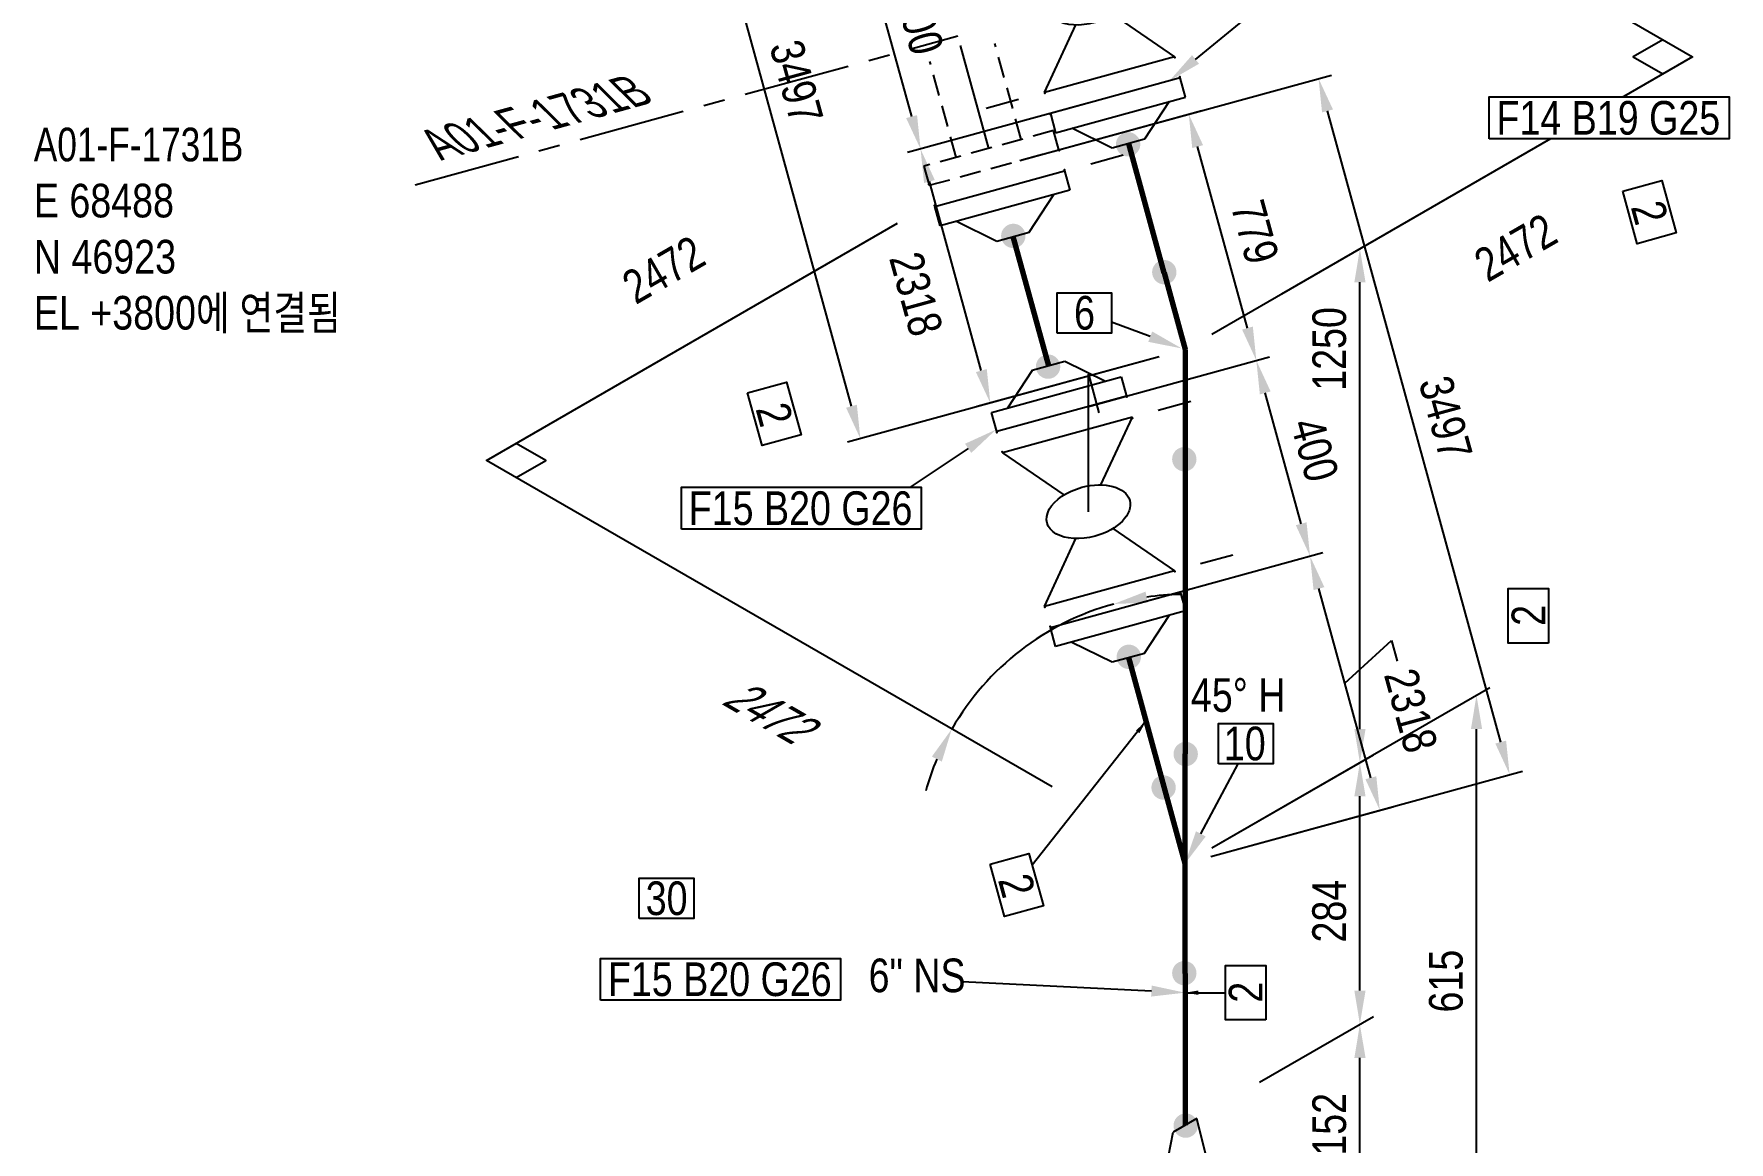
# Model space of a CAD drawing. Header units: millimetres. Extents: x 0 to 594, y 0 to 420.
# Drawn here: x 183.2 to 309.1, y 279.9 to 362.2 of the extents above; entities that cross this region are included whole.
import ezdxf
from ezdxf import colors
from ezdxf.entities.mleader import LeaderData, LeaderLine
from ezdxf.enums import TextEntityAlignment as Align
from ezdxf.math import Vec2, Vec3

# ---------------------------------------------------------------- set-up
doc = ezdxf.new("R2010")
doc.units = ezdxf.units.MM
doc.header["$LTSCALE"] = 0.25
doc.linetypes.add('CENTER', pattern=[50.8, 31.75, -6.35, 6.35, -6.35])
doc.linetypes.add('DASHED2', pattern=[9.525, 6.35, -3.175])
for name, color, linetype in [('기기', 6, 'Continuous'), ('기울이기 상자', 7, 'Continuous'), ('기호', 4, 'Continuous'), ('밸브', 4, 'Continuous'), ('연속', 7, 'DASHED2'), ('열 추적 선', 7, 'CENTER'), ('용접', 1, 'Continuous'), ('주석', 7, 'Continuous'), ('치수', 1, 'Continuous')]:
    doc.layers.add(name, color=color, linetype=linetype)
doc.layers.add('파이프', color=3, linetype='Continuous', lineweight=70)
doc.styles.add('AdskIsoAnnotation', font='arial.ttf', dxfattribs={"width": 0.8, "height": 1})
doc.styles.add('AdskIsoMetric', font='arial.ttf', dxfattribs={"width": 0.8, "height": 2.5})
doc.styles.add('AdskIsoMetric-30', font='arial.ttf', dxfattribs={"width": 0.8, "height": 2.5})
doc.styles.add('AdskIsoMetric30', font='arial.ttf', dxfattribs={"width": 0.8, "oblique": 30, "height": 2.5})
doc.styles.get("Standard").update_dxf_attribs({"font": 'arial.ttf'})
doc.dimstyles.new('AdskIsoMetric', dxfattribs={"dimtxt": 2.5, "dimasz": 2.5, "dimexe": 1, "dimexo": 2, "dimgap": 0.8, "dimtad": 1, "dimdec": 0, "dimrnd": 1, "dimzin": 0, "dimdsep": 46, "dimtxsty": 'AdskIsoMetric', "dimcen": 0, "dimclrt": 7, "dimadec": 0, "dimazin": 0, "dimtfac": 1, "dimtdec": 0, "dimtmove": 1, "dimatfit": 3, "dimfxl": 0, "dimfrac": 2, "dimtolj": 1, "dimtzin": 0, "dimarcsym": 0})

# ---------------------------------------------------------------- blocks, each defined once
blk = doc.blocks.new('끝 장비-1-Iso2DSkew90')
at = {"color": 0, "linetype": 'ByBlock', "lineweight": -2, "extrusion": (0.213348, -0.777711, -0.59131)}
for p, q in [((2.02, 2.09), (0.06, 9.22)), ((-2.8, 0.76), (-4.76, 7.89)), ((4.43, 2.75), (-5.21, 0.1)), ((4.82, 1.32), (4.43, 2.75)), ((-4.82, -1.32), (4.82, 1.32)), ((-5.21, 0.1), (-4.82, -1.32))]:
    blk.add_line(p, q, dxfattribs=at)
blk = doc.blocks.new('리듀서 CONC-1-IsoRight')
at = {"color": 0, "linetype": 'ByBlock', "lineweight": -2, "extrusion": (0.707107, 0.408248, -0.57735)}
for p, q in [((-0.2652, 0.2041), (-0.2652, 0.1021)), ((0.2652, 0.051), (-0.2652, 0.2041)), ((0.2652, -0.3572), (-0.2652, 0.1021)), ((0.2652, 0.051), (0.2652, -0.3572))]:
    blk.add_line(p, q, dxfattribs=at)
blk = doc.blocks.new('플랜지WN-1-Iso2DSkew90')
at = {"color": 0, "linetype": 'ByBlock', "lineweight": -2, "extrusion": (0.213348, -0.777711, -0.59131)}
for p, q in [((-5.31, 0.46), (4.33, 3.1)), ((4.33, 3.1), (4.72, 1.68)), ((4.72, 1.68), (-4.92, -0.97)), ((1.69, -1.45), (3.52, 1.35)), ((-4.92, -0.97), (-5.31, 0.46)), ((-3.71, -0.64), (-0.72, -2.11)), ((-0.72, -2.11), (1.69, -1.45))]:
    blk.add_line(p, q, dxfattribs=at)
blk = doc.blocks.new('플랜지WN-2-Iso2DSkew90')
at = {"color": 0, "linetype": 'ByBlock', "lineweight": -2, "extrusion": (-0.213348, 0.777711, 0.59131)}
for p, q in [((4.33, 3.1), (-5.31, 0.46)), ((4.72, 1.68), (4.33, 3.1)), ((-4.92, -0.97), (4.72, 1.68)), ((3.52, 1.35), (1.69, -1.45)), ((-5.31, 0.46), (-4.92, -0.97)), ((-0.72, -2.11), (-3.71, -0.64)), ((1.69, -1.45), (-0.72, -2.11))]:
    blk.add_line(p, q, dxfattribs=at)
blk = doc.blocks.new('개스킷-1-Iso2DSkew90')
at = {"color": 0, "linetype": 'ByBlock', "lineweight": -2, "extrusion": (0.174751, -0.12697, -0.976392)}
for p in [(4.63, 2.04), (5.06, 0.47), (-5.02, -0.61), (-4.63, -2.04)]:
    blk.add_point(p, dxfattribs=at)
blk = doc.blocks.new('개스킷-2-Iso2DSkew90')
at = {"color": 0, "linetype": 'ByBlock', "lineweight": -2, "extrusion": (-0.174751, 0.12697, 0.976392)}
for p in [(4.63, 2.04), (5.02, 0.61), (-5.02, -0.61), (-4.59, -2.18)]:
    blk.add_point(p, dxfattribs=at)
blk = doc.blocks.new('볼 밸브-1-Iso2DSkew90')
at = {"color": 0, "linetype": 'ByBlock', "lineweight": -2, "extrusion": (0.213348, -0.777711, -0.59131)}
for p, q in [((3.26, 7.03), (-6.39, 4.38)), ((0.93, 2), (3.26, 7.03)), ((-6.39, 4.38), (-1.82, 1.25)), ((1.82, -1.25), (6.39, -4.38)), ((-3.26, -7.03), (-0.93, -2)), ((0.5, -1.82), (0.5, -1.82)), ((6.39, -4.38), (-3.26, -7.03))]:
    blk.add_line(p, q, dxfattribs=at)
at = {"linetype": 'ByBlock', "extrusion": (-1.2566e-16, 1.95776e-16, -1)}
for start_param, end_param in [(1.570795, 4.712388), (-1.570797, 1.570795)]:
    blk.add_ellipse((0, 0), major_axis=(3.07, 0.84), ratio=0.59131, start_param=start_param, end_param=end_param, dxfattribs=at)
blk = doc.blocks.new('Operator_Lever-1-Iso2DSkew90')
at = {"color": 0, "linetype": 'ByBlock', "lineweight": -2, "extrusion": (0.987688, 0.090318, -0.127728)}
for p, q in [((0, 0), (0, 10.21)), ((0, 10.21), (0.78, 7.35))]:
    blk.add_line(p, q, dxfattribs=at)
blk = doc.blocks.new('볼 밸브-2-Iso2DSkew90')
at = {"color": 0, "linetype": 'ByBlock', "lineweight": -2, "extrusion": (-0.213348, 0.777711, 0.59131)}
for p, q in [((3.26, 7.03), (-6.39, 4.38)), ((0.93, 2), (3.26, 7.03)), ((-6.39, 4.38), (-1.82, 1.25)), ((-0.5, 1.82), (-0.5, 1.82)), ((1.82, -1.24), (6.39, -4.38)), ((-3.26, -7.03), (-0.93, -2)), ((6.39, -4.38), (-3.26, -7.03))]:
    blk.add_line(p, q, dxfattribs=at)
at = {"linetype": 'ByBlock'}
for start_param, end_param in [(1.570797, 4.71239), (-1.570795, 1.570797)]:
    blk.add_ellipse((0, 0), major_axis=(3.07, 0.84), ratio=0.59131, start_param=start_param, end_param=end_param, dxfattribs=at)
blk = doc.blocks.new('개스킷-3-Iso2DSkew90')
at = {"color": 0, "linetype": 'ByBlock', "lineweight": -2, "extrusion": (0.174751, -0.12697, -0.976392)}
for p in [(4.63, 2.04), (5.06, 0.47), (-5.02, -0.61), (-4.63, -2.04)]:
    blk.add_point(p, dxfattribs=at)
blk = doc.blocks.new('플랜지WN-3-Iso2DSkew90')
at = {"color": 0, "linetype": 'ByBlock', "lineweight": -2, "extrusion": (0.213348, -0.777711, -0.59131)}
for p, q in [((-1.69, 1.45), (-3.52, -1.35)), ((0.72, 2.11), (-1.69, 1.45)), ((3.71, 0.64), (0.72, 2.11)), ((-4.72, -1.68), (4.92, 0.97)), ((4.92, 0.97), (5.31, -0.46)), ((5.31, -0.46), (-4.33, -3.1)), ((-4.33, -3.1), (-4.72, -1.68))]:
    blk.add_line(p, q, dxfattribs=at)
blk = doc.blocks.new('플랜지WN-5-Iso2DSkew90')
at = {"color": 0, "linetype": 'ByBlock', "lineweight": -2, "extrusion": (0.213348, -0.777711, -0.59131)}
for p, q in [((-5.31, 0.46), (4.33, 3.1)), ((4.33, 3.1), (4.72, 1.68)), ((4.72, 1.68), (-4.92, -0.97)), ((1.69, -1.45), (3.52, 1.35)), ((-4.92, -0.97), (-5.31, 0.46)), ((-3.71, -0.64), (-0.72, -2.11)), ((-0.72, -2.11), (1.69, -1.45))]:
    blk.add_line(p, q, dxfattribs=at)
blk = doc.blocks.new('개스킷-5-Iso2DSkew90')
at = {"color": 0, "linetype": 'ByBlock', "lineweight": -2, "extrusion": (0.174753, -0.126966, -0.976392)}
for p in [(4.63, 2.04), (5.02, 0.61), (-5.06, -0.47), (-4.63, -2.04)]:
    blk.add_point(p, dxfattribs=at)
blk = doc.blocks.new('*D145')
at = {"layer": 'Defpoints', "color": 0}
for p in [(263.41, 319.88), (254.53, 314.71), (251.38, 310.59), (268.7, 300.59)]:
    blk.add_point(p, dxfattribs=at)
at = {"layer": '치수', "color": 0, "lineweight": -2}
for start, end in [(105.3404, 150), (91.0071, 98.1738), (157.1666, 164.3333)]:
    blk.add_arc((268.7, 300.59), 20, start, end, dxfattribs=at)
at = {"layer": '치수', "color": 0}
for points in [[(265.94, 319.98), (265.77, 320.8), (263.41, 319.88)], [(249.9, 308.54), (250.64, 308.17), (251.38, 310.59)]]:
    blk.add_solid(points, dxfattribs=at)
at = {"layer": '치수', "color": 7, "insert": (272.65, 313.1), "char_height": 2.5, "attachment_point": 5, "style": 'AdskIsoMetric'}
blk.add_mtext('\\A1;45° H', dxfattribs=at)
blk = doc.blocks.new('*D98')
at = {"layer": 'Defpoints', "color": 0}
for p in [(277.99, 323.43), (263.52, 319.47), (268.7, 300.59)]:
    blk.add_point(p, dxfattribs=at)
at = {"layer": '치수', "color": 0, "lineweight": -2}
for p, q in [((265.45, 319.99), (278.95, 323.7)), ((282.51, 306.97), (278.65, 321.02)), ((280.58, 314), (284.04, 317.17)), ((284.04, 317.17), (284.46, 315.63)), ((270.63, 301.12), (284.13, 304.82))]:
    blk.add_line(p, q, dxfattribs=at)
at = {"layer": '치수', "color": 0}
for points in [[(279.05, 321.13), (278.25, 320.91), (277.99, 323.43)], [(282.91, 307.08), (282.1, 306.86), (283.17, 304.56)]]:
    blk.add_solid(points, dxfattribs=at)
at = {"layer": '치수', "color": 7, "insert": (285.47, 311.96), "char_height": 2.5, "attachment_point": 5, "rotation": 285.3404, "style": 'AdskIsoMetric'}
blk.add_mtext('\\A1;2318', dxfattribs=at)
blk = doc.blocks.new('*D99')
at = {"layer": 'Defpoints', "color": 0}
for p in [(274, 337.97), (259.54, 334), (263.52, 319.47)]:
    blk.add_point(p, dxfattribs=at)
at = {"layer": '치수', "color": 0, "lineweight": -2}
for p, q in [((261.46, 334.53), (274.97, 338.24)), ((277.33, 325.84), (274.66, 335.56)), ((265.45, 319.99), (278.95, 323.7))]:
    blk.add_line(p, q, dxfattribs=at)
at = {"layer": '치수', "color": 0}
for points in [[(275.06, 335.67), (274.26, 335.45), (274, 337.97)], [(277.73, 325.95), (276.93, 325.73), (277.99, 323.43)]]:
    blk.add_solid(points, dxfattribs=at)
at = {"layer": '치수', "color": 7, "insert": (278.33, 331.34), "char_height": 2.5, "attachment_point": 5, "rotation": 285.3404, "style": 'AdskIsoMetric'}
blk.add_mtext('\\A1;400', dxfattribs=at)
blk = doc.blocks.new('개스킷 해치 표식-1-Iso2DSkew90')
at = {"linetype": 'ByBlock', "lineweight": -2, "extrusion": (0.213347, -0.777712, -0.59131)}
blk.add_line((0, 0), (2.41, 0.66), dxfattribs=at)
blk = doc.blocks.new('개스킷 해치 표식-2-Iso2DSkew90')
at = {"linetype": 'ByBlock', "lineweight": -2, "extrusion": (0.213347, -0.777712, -0.59131)}
blk.add_line((0, 0), (2.41, 0.66), dxfattribs=at)
blk = doc.blocks.new('*D100')
at = {"layer": 'Defpoints', "color": 0}
for p in [(268.98, 356.27), (254.51, 352.31), (259.54, 334)]:
    blk.add_point(p, dxfattribs=at)
at = {"layer": '치수', "color": 0, "lineweight": -2}
for p, q in [((256.44, 352.83), (269.94, 356.54)), ((273.34, 340.38), (269.64, 353.86)), ((261.46, 334.53), (274.97, 338.24))]:
    blk.add_line(p, q, dxfattribs=at)
at = {"layer": '치수', "color": 0}
for points in [[(270.04, 353.97), (269.24, 353.75), (268.98, 356.27)], [(273.74, 340.49), (272.94, 340.27), (274, 337.97)]]:
    blk.add_solid(points, dxfattribs=at)
at = {"layer": '치수', "color": 7, "insert": (273.89, 347.52), "char_height": 2.5, "attachment_point": 5, "rotation": 285.3404, "style": 'AdskIsoMetric'}
blk.add_mtext('\\A1;779', dxfattribs=at)
blk = doc.blocks.new('개스킷 해치 표식-3-Iso2DSkew90')
at = {"linetype": 'ByBlock', "lineweight": -2, "extrusion": (0.213348, -0.777711, -0.59131)}
blk.add_line((0, 0), (2.41, 0.66), dxfattribs=at)
blk = doc.blocks.new('*D101')
at = {"layer": 'Defpoints', "color": 0}
for p in [(278.62, 358.92), (254.51, 352.31), (268.7, 300.59)]:
    blk.add_point(p, dxfattribs=at)
at = {"layer": '치수', "color": 0, "lineweight": -2}
for p, q in [((256.44, 352.83), (279.59, 359.18)), ((292.15, 309.62), (279.29, 356.51)), ((270.63, 301.12), (293.77, 307.47))]:
    blk.add_line(p, q, dxfattribs=at)
at = {"layer": '치수', "color": 0}
for points in [[(279.69, 356.62), (278.88, 356.4), (278.62, 358.92)], [(292.55, 309.73), (291.75, 309.51), (292.81, 307.21)]]:
    blk.add_solid(points, dxfattribs=at)
at = {"layer": '치수', "color": 7, "insert": (288.05, 333.7), "char_height": 2.5, "attachment_point": 5, "rotation": 285.3404, "style": 'AdskIsoMetric'}
blk.add_mtext('\\A1;3497', dxfattribs=at)
blk = doc.blocks.new('개스킷 해치 표식-4-Iso2DSkew90')
at = {"linetype": 'ByBlock', "lineweight": -2, "extrusion": (0.213348, -0.777711, -0.59131)}
blk.add_line((0, 0), (2.41, 0.66), dxfattribs=at)
blk = doc.blocks.new('*D102')
at = {"layer": 'Defpoints', "color": 0}
for p in [(263.52, 357.65), (249.06, 353.68), (268.7, 338.78)]:
    blk.add_point(p, dxfattribs=at)
at = {"layer": '치수', "color": 0, "lineweight": -2}
for p, q in [((261.59, 357.12), (248.09, 353.42)), ((253.57, 337.22), (249.72, 351.27)), ((266.77, 338.25), (253.27, 334.54))]:
    blk.add_line(p, q, dxfattribs=at)
at = {"layer": '치수', "color": 0}
for points in [[(250.12, 351.38), (249.32, 351.16), (249.06, 353.68)], [(253.98, 337.33), (253.17, 337.11), (254.24, 334.81)]]:
    blk.add_solid(points, dxfattribs=at)
at = {"layer": '치수', "color": 7, "insert": (248.72, 342.91), "char_height": 2.5, "attachment_point": 5, "rotation": 285.3404, "style": 'AdskIsoMetric'}
blk.add_mtext('\\A1;2318', dxfattribs=at)
blk = doc.blocks.new('*D103')
at = {"layer": 'Defpoints', "color": 0}
for p in [(259.54, 372.19), (245.07, 368.22), (263.52, 357.65)]:
    blk.add_point(p, dxfattribs=at)
at = {"layer": '치수', "color": 0, "lineweight": -2}
for p, q in [((257.61, 371.66), (244.11, 367.95)), ((248.4, 356.09), (245.73, 365.81)), ((261.59, 357.12), (248.09, 353.42))]:
    blk.add_line(p, q, dxfattribs=at)
at = {"layer": '치수', "color": 0}
for points in [[(246.13, 365.92), (245.33, 365.7), (245.07, 368.22)], [(248.8, 356.2), (247.99, 355.98), (249.06, 353.68)]]:
    blk.add_solid(points, dxfattribs=at)
at = {"layer": '치수', "color": 7, "insert": (248.99, 363.06), "char_height": 2.5, "attachment_point": 5, "rotation": 285.3404, "style": 'AdskIsoMetric'}
blk.add_mtext('\\A1;400', dxfattribs=at)
blk = doc.blocks.new('개스킷 해치 표식-5-Iso2DSkew90')
at = {"linetype": 'ByBlock', "lineweight": -2, "extrusion": (-0.213348, 0.777711, 0.59131)}
blk.add_line((0, 0), (-2.41, -0.66), dxfattribs=at)
blk = doc.blocks.new('*D105')
at = {"layer": 'Defpoints', "color": 0}
for p in [(254.51, 390.49), (230.41, 383.88), (268.7, 338.78)]:
    blk.add_point(p, dxfattribs=at)
at = {"layer": '치수', "color": 0, "lineweight": -2}
for p, q in [((252.59, 389.96), (229.44, 383.61)), ((243.93, 334.57), (231.07, 381.46)), ((266.77, 338.25), (243.63, 331.9))]:
    blk.add_line(p, q, dxfattribs=at)
at = {"layer": '치수', "color": 0}
for points in [[(231.47, 381.58), (230.67, 381.35), (230.41, 383.88)], [(244.33, 334.68), (243.53, 334.46), (244.59, 332.16)]]:
    blk.add_solid(points, dxfattribs=at)
at = {"layer": '치수', "color": 7, "insert": (239.83, 358.66), "char_height": 2.5, "attachment_point": 5, "rotation": 285.3404, "style": 'AdskIsoMetric'}
blk.add_mtext('\\A1;3497', dxfattribs=at)
blk = doc.blocks.new('*D87')
at = {"layer": 'Defpoints', "color": 0}
for p in [(281.69, 288.65), (272.24, 283.19), (272.24, 270.94)]:
    blk.add_point(p, dxfattribs=at)
at = {"layer": '치수', "color": 0, "lineweight": -2}
for p, q in [((274.24, 284.34), (282.69, 289.23)), ((281.69, 278.9), (281.69, 286.15)), ((274.24, 272.1), (282.69, 276.98))]:
    blk.add_line(p, q, dxfattribs=at)
at = {"layer": '치수', "color": 0}
for points in [[(281.28, 286.15), (282.11, 286.15), (281.69, 288.65)], [(281.28, 278.9), (282.11, 278.9), (281.69, 276.4)]]:
    blk.add_solid(points, dxfattribs=at)
at = {"layer": '치수', "color": 7, "insert": (279.43, 281.22), "char_height": 2.5, "attachment_point": 5, "rotation": 90, "style": 'AdskIsoMetric-30'}
blk.add_mtext('\\A1;152', dxfattribs=at)
blk = doc.blocks.new('*D107')
at = {"layer": 'Defpoints', "color": 0}
for p in [(281.69, 308.09), (268.7, 300.59), (272.24, 283.19)]:
    blk.add_point(p, dxfattribs=at)
at = {"layer": '치수', "color": 0, "lineweight": -2}
for p, q in [((270.7, 301.75), (282.69, 308.67)), ((281.69, 291.15), (281.69, 305.59)), ((274.24, 284.34), (282.69, 289.23))]:
    blk.add_line(p, q, dxfattribs=at)
at = {"layer": '치수', "color": 0}
for points in [[(281.28, 305.59), (282.11, 305.59), (281.69, 308.09)], [(281.28, 291.15), (282.11, 291.15), (281.69, 288.65)]]:
    blk.add_solid(points, dxfattribs=at)
at = {"layer": '치수', "color": 7, "insert": (279.42, 297.06), "char_height": 2.5, "attachment_point": 5, "rotation": 90, "style": 'AdskIsoMetric-30'}
blk.add_mtext('\\A1;284', dxfattribs=at)
blk = doc.blocks.new('*D108')
at = {"layer": 'Defpoints', "color": 0}
for p in [(281.69, 346.28), (268.7, 338.78), (268.7, 300.59)]:
    blk.add_point(p, dxfattribs=at)
at = {"layer": '치수', "color": 0, "lineweight": -2}
for p, q in [((270.7, 339.93), (282.69, 346.85)), ((281.69, 310.59), (281.69, 343.78)), ((270.7, 301.75), (282.69, 308.67))]:
    blk.add_line(p, q, dxfattribs=at)
at = {"layer": '치수', "color": 0}
for points in [[(281.28, 343.78), (282.11, 343.78), (281.69, 346.28)], [(281.28, 310.59), (282.11, 310.59), (281.69, 308.09)]]:
    blk.add_solid(points, dxfattribs=at)
at = {"layer": '치수', "color": 7, "insert": (279.43, 338.83), "char_height": 2.5, "attachment_point": 5, "rotation": 90, "style": 'AdskIsoMetric-30'}
blk.add_mtext('\\A1;1250', dxfattribs=at)
blk = doc.blocks.new('*D109')
at = {"layer": 'Defpoints', "color": 0}
for p in [(290.35, 313.09), (268.7, 300.59), (268.7, 260.74)]:
    blk.add_point(p, dxfattribs=at)
at = {"layer": '치수', "color": 0, "lineweight": -2}
for p, q in [((270.7, 301.75), (291.35, 313.67)), ((290.35, 275.74), (290.35, 310.59)), ((270.7, 261.89), (291.35, 273.81))]:
    blk.add_line(p, q, dxfattribs=at)
at = {"layer": '치수', "color": 0}
for points in [[(289.94, 310.59), (290.77, 310.59), (290.35, 313.09)], [(289.94, 275.74), (290.77, 275.74), (290.35, 273.24)]]:
    blk.add_solid(points, dxfattribs=at)
at = {"layer": '치수', "color": 7, "insert": (288.09, 291.86), "char_height": 2.5, "attachment_point": 5, "rotation": 90, "style": 'AdskIsoMetric-30'}
blk.add_mtext('\\A1;615', dxfattribs=at)
blk = doc.blocks.new('*D132')
at = {"layer": 'Defpoints', "color": 0}
for p in [(216.82, 330.54), (216.82, 330.54), (268.7, 300.59)]:
    blk.add_point(p, dxfattribs=at)
at = {"layer": '치수', "color": 7, "insert": (237.5, 312.02), "char_height": 2.5, "attachment_point": 5, "rotation": 330, "style": 'AdskIsoMetric30'}
blk.add_mtext('\\A1;2472', dxfattribs=at)
blk = doc.blocks.new('*D133')
at = {"layer": 'Defpoints', "color": 0}
for p in [(254.51, 352.31), (254.51, 352.31), (216.82, 330.54)]:
    blk.add_point(p, dxfattribs=at)
at = {"layer": '치수', "color": 7, "insert": (229.97, 344.72), "char_height": 2.5, "attachment_point": 5, "rotation": 30, "style": 'AdskIsoMetric-30'}
blk.add_mtext('\\A1;2472', dxfattribs=at)
blk = doc.blocks.new('*D140')
at = {"layer": 'Defpoints', "color": 0}
for p in [(254.51, 390.49), (306.39, 360.54), (306.39, 360.54)]:
    blk.add_point(p, dxfattribs=at)
at = {"layer": '치수', "color": 7, "insert": (286.15, 378.8), "char_height": 2.5, "attachment_point": 5, "rotation": 330, "style": 'AdskIsoMetric30'}
blk.add_mtext('\\A1;2472', dxfattribs=at)
blk = doc.blocks.new('*D141')
at = {"layer": 'Defpoints', "color": 0}
for p in [(306.39, 360.54), (268.7, 338.78), (268.7, 338.77)]:
    blk.add_point(p, dxfattribs=at)
at = {"layer": '치수', "color": 7, "insert": (293.25, 346.37), "char_height": 2.5, "attachment_point": 5, "rotation": 30, "style": 'AdskIsoMetric-30'}
blk.add_mtext('\\A1;2472', dxfattribs=at)
blk = doc.blocks.new('티-2-Iso2DSkew0')
at = {"color": 0, "linetype": 'ByBlock', "lineweight": -2, "extrusion": (-0.987688, -0.090318, 0.127728)}
for p, q in [((0, 0), (0, 8.16)), ((0, 0), (-1.56, 5.7)), ((0, -8.16), (0, 0))]:
    blk.add_line(p, q, dxfattribs=at)
blk = doc.blocks.new('엘보우-2-Iso2DSkew90')
at = {"color": 0, "linetype": 'ByBlock', "lineweight": -2, "extrusion": (0.987688, 0.090318, -0.127728)}
for p, q in [((-1.56, 5.7), (0, 0)), ((0, 0), (0, -8.16)), ((0, 0), (0, 0))]:
    blk.add_line(p, q, dxfattribs=at)
blk = doc.blocks.new('Buttweld')
at = {"lineweight": -2}
blk.add_hatch(color=0, dxfattribs=at).paths.add_polyline_path([(0.044, -0.0026), (0.0433, 0.0053), (0.0413, 0.0129), (0.0379, 0.02), (0.0334, 0.0265), (0.0278, 0.0321), (0.0214, 0.0366), (0.0142, 0.0399), (0.0066, 0.042), (-0.0013, 0.0427), (-0.0091, 0.042), (-0.0168, 0.0399), (-0.0239, 0.0366), (-0.0304, 0.0321), (-0.036, 0.0265), (-0.0405, 0.02), (-0.0438, 0.0129), (-0.0459, 0.0053), (-0.0466, -0.0026), (-0.0459, -0.0105), (-0.0438, -0.0181), (-0.0405, -0.0252), (-0.036, -0.0317), (-0.0304, -0.0373), (-0.0239, -0.0418), (-0.0168, -0.0452), (-0.0091, -0.0472), (-0.0013, -0.0479), (0.0066, -0.0472), (0.0142, -0.0452), (0.0214, -0.0418), (0.0278, -0.0373), (0.0334, -0.0317), (0.0379, -0.0252), (0.0413, -0.0181), (0.0433, -0.0105)], is_closed=False, flags=0)
blk = doc.blocks.new('AnnoRect')
at = {"color": 0, "linetype": 'ByBlock', "lineweight": -2}
blk.add_wipeout([(-0.81, -0.6), (-0.81, 0.6), (0.81, 0.6), (0.81, -0.6)], dxfattribs=at)
blk.add_lwpolyline([(-0.81, -0.6), (-0.81, 0.6), (0.81, 0.6), (0.81, -0.6)], close=True, dxfattribs=at)
at = {"color": 0, "linetype": 'ByBlock', "lineweight": -2, "style": 'AdskIsoAnnotation', "width": 0.8}
blk.add_attdef('XX', text='', height=1, dxfattribs=at).set_placement((0, 0), align=Align.MIDDLE_CENTER)

msp = doc.modelspace()

# ---------------------------------------------------------------- hatches: boundary and pattern name
at = {"layer": '기울이기 상자'}
h = msp.add_hatch(dxfattribs=at)
h.set_pattern_fill('LINE', color=256, angle=30, style=0)
h.paths.add_polyline_path([(195.231, 312.2935), (195.1377, 312.3474), (202.7705, 316.7542), (202.796, 316.6612)], flags=0)

# ---------------------------------------------------------------- linework, layer by layer
for points in [[(264.3714, 384.7988), (306.3938, 360.5372), (275.8627, 342.91)], [(258.8446, 306.282), (216.8223, 330.5436), (247.3534, 348.1707)]]:
    msp.add_lwpolyline(points, dxfattribs=at)
at = {"layer": '기울이기 상자', "color": 1}
for points in [[(304.1941, 361.8072), (301.9944, 360.5372), (304.1941, 359.2672)], [(219.022, 329.2736), (221.2217, 330.5436), (219.022, 331.8136)]]:
    msp.add_lwpolyline(points, dxfattribs=at)
at = {"layer": '열 추적 선', "color": 1}
for p in [(211.5328, 351.0309), (254.1236, 353.7309)]:
    msp.add_line(p, (251.8316, 362.086), dxfattribs=at)
at = {"layer": '파이프'}
for points in [[(264.5014, 354.0854), (267.137, 344.4778)], [(255.9222, 347.1747), (258.5578, 337.5672)], [(268.7013, 330.6105), (268.7013, 308.7562)], [(264.5014, 315.9011), (267.137, 306.2936)], [(268.7013, 292.4262), (268.7013, 281.1482)]]:
    msp.add_lwpolyline(points, dxfattribs=at)

# ---------------------------------------------------------------- block references
at = {"layer": '기호', "xscale": 20, "yscale": 20, "zscale": 20, "rotation": 300.0000000001684}
msp.add_blockref('리듀서 CONC-1-IsoRight', (268.7013, 275.0245), dxfattribs=at)
at = {"layer": '밸브'}
for name, p in [('볼 밸브-2-Iso2DSkew90', (261.5296, 364.9184)), ('개스킷-2-Iso2DSkew90', (263.3088, 358.4327)), ('플랜지WN-2-Iso2DSkew90', (264.0125, 355.8674)), ('개스킷-5-Iso2DSkew90', (254.7296, 351.522)), ('플랜지WN-5-Iso2DSkew90', (255.4333, 348.9567)), ('플랜지WN-3-Iso2DSkew90', (259.0467, 335.7852)), ('Operator_Lever-1-Iso2DSkew90', (261.5296, 326.7342)), ('개스킷-3-Iso2DSkew90', (259.7504, 333.2199)), ('볼 밸브-1-Iso2DSkew90', (261.5296, 326.7342)), ('개스킷-1-Iso2DSkew90', (263.3088, 320.2485)), ('플랜지WN-1-Iso2DSkew90', (264.0125, 317.6831))]:
    msp.add_blockref(name, p, dxfattribs=at)
at = {"layer": '연속'}
msp.add_blockref('끝 장비-1-Iso2DSkew90', (254.5147, 352.3053), dxfattribs=at)
at = {"layer": '용접', "xscale": 20, "yscale": 20, "zscale": 20}
for p in [(264.5014, 354.0854), (258.5578, 337.5672), (267.137, 306.2936)]:
    msp.add_blockref('Buttweld', p, dxfattribs=at)
for p, rotation in [((255.9222, 347.1747), 179.999928100295), ((267.137, 344.4778), 180.0000718895661), ((268.7013, 330.6105), 270.000000002073), ((264.5014, 315.9011), 179.999928100295), ((268.7013, 308.7562), 90.00000000123087), ((268.7013, 292.4262), 270.0000000012309), ((268.7013, 281.1482), 90.00000000087698)]:
    msp.add_blockref('Buttweld', p, dxfattribs=dict(at, rotation=rotation))
at = {"layer": '주석'}
ref = msp.add_blockref('AnnoRect', (230.1922, 298), dxfattribs=dict(at, xscale=2.5, yscale=2.5, zscale=2.5))
ref.add_attrib('XX_001', '30', (228.6465, 296.7671), dxfattribs={"layer": '0', "color": 0, "linetype": 'ByBlock', "lineweight": -2, "height": 2.5, "style": 'AdskIsoAnnotation', "width": 0.8})
ref = msp.add_blockref('AnnoRect', (234.2013, 292), dxfattribs=dict(at, xscale=10.99630996309963, yscale=2.585266030013643, zscale=2.5))
ref.add_attrib('XX_001', 'F15 B20 G26', (225.8412, 290.75), dxfattribs={"layer": '0', "color": 0, "linetype": 'ByBlock', "lineweight": -2, "height": 2.5, "style": 'AdskIsoAnnotation', "width": 0.8})
at = {"layer": '치수'}
for name, p in [('개스킷 해치 표식-5-Iso2DSkew90', (256.3433, 357.3641)), ('개스킷 해치 표식-3-Iso2DSkew90', (261.6951, 352.5906)), ('개스킷 해치 표식-4-Iso2DSkew90', (261.6951, 352.5906)), ('개스킷 해치 표식-2-Iso2DSkew90', (266.7159, 334.2885)), ('개스킷 해치 표식-1-Iso2DSkew90', (269.8445, 322.8836))]:
    msp.add_blockref(name, p, dxfattribs=at)
at = {"layer": '파이프'}
for name, p in [('엘보우-2-Iso2DSkew90', (268.7013, 338.7754)), ('티-2-Iso2DSkew0', (268.7013, 300.5912))]:
    msp.add_blockref(name, p, dxfattribs=at)

# ---------------------------------------------------------------- texts
at = {"layer": '기기', "style": 'AdskIsoMetric-30', "oblique": 330, "width": 0.8}
msp.add_text('A01-F-1731B', height=2.5, rotation=15.340478, dxfattribs=at).set_placement((213.4627, 352.8204))
at = {"layer": '주석', "char_height": 2.5, "attachment_point": 7, "style": 'AdskIsoAnnotation'}
for s, insert in [('\\P{\\fGulim|b0|i0|c129|p50;A01-F-1731B}\\PE 68488\\PN 46923\\PEL +3800{\\fGulim|b0|i0|c129|p50;에 연결됨}', (183.2013, 340)), ('{\\Q0;6" NS}', (245.2013, 291))]:
    msp.add_mtext(s, dxfattribs=dict(at, insert=insert))

# ---------------------------------------------------------------- dimensions: what is measured, and where the dimension line sits
at = {"layer": '치수'}
for base, p1, p2, angle, text, override, picture, middle in [((230.4054, 383.8757), (268.7013, 338.7754), (254.5147, 390.4896), 105.340435, '3497', {"dimtad": 0, "dimlfac": 65.203099, "dimtxsty": 'AdskIsoMetric', "dimse1": 0, "dimse2": 0, "dimsd1": 0, "dimsd2": 0, "dimtmove": 1}, '*D105', (239.8328, 358.659)), ((306.3947, 360.5377), (254.5147, 390.4896), (306.3938, 360.5372), 330, '2472', {"dimtad": 0, "dimlfac": 41.272129, "dimtxsty": 'AdskIsoMetric30', "dimse1": 1, "dimse2": 1, "dimsd1": 1, "dimsd2": 1, "dimtmove": 2}, '*D140', (286.1549, 378.8047)), ((245.0699, 368.2191), (263.5236, 357.6494), (259.5355, 372.1874), 105.340435, '400', {"dimtad": 0, "dimlfac": 26.537069, "dimtxsty": 'AdskIsoMetric', "dimse1": 0, "dimse2": 0, "dimsd1": 0, "dimsd2": 0, "dimtmove": 1}, '*D103', (248.9941, 363.0599)), ((268.7022, 338.7749), (306.3938, 360.5372), (268.7013, 338.7754), 210, '2472', {"dimtad": 0, "dimlfac": 56.806066, "dimtxsty": 'AdskIsoMetric-30', "dimse1": 1, "dimse2": 1, "dimsd1": 1, "dimsd2": 1, "dimtmove": 2}, '*D141', (293.2482, 346.365)), ((278.624, 358.9192), (268.7013, 300.5912), (254.5147, 352.3053), 105.340435, '3497', {"dimtad": 0, "dimlfac": 65.203128, "dimtxsty": 'AdskIsoMetric', "dimse1": 0, "dimse2": 0, "dimsd1": 0, "dimsd2": 0, "dimtmove": 1}, '*D101', (288.0514, 333.7024)), ((249.0581, 353.6811), (268.7013, 338.7754), (263.5236, 357.6494), 105.340435, '2318', {"dimtad": 0, "dimlfac": 118.430124, "dimtxsty": 'AdskIsoMetric', "dimse1": 0, "dimse2": 0, "dimsd1": 0, "dimsd2": 0, "dimtmove": 1}, '*D102', (248.7195, 342.9142)), ((268.9803, 356.2736), (259.5355, 334.0032), (254.5147, 352.3053), 105.340435, '779', {"dimtad": 0, "dimlfac": 41.026877, "dimtxsty": 'AdskIsoMetric', "dimse1": 0, "dimse2": 0, "dimsd1": 0, "dimsd2": 0, "dimtmove": 1}, '*D100', (273.8911, 347.5177)), ((254.5139, 352.3058), (216.8223, 330.5436), (254.5147, 352.3053), 30, '2472', {"dimtad": 0, "dimlfac": 56.806092, "dimtxsty": 'AdskIsoMetric-30', "dimse1": 1, "dimse2": 1, "dimsd1": 1, "dimsd2": 1, "dimtmove": 2}, '*D133', (229.9678, 344.7157)), ((281.6917, 346.2754), (268.7013, 300.5912), (268.7013, 338.7754), 90, '1250', {"dimtad": 0, "dimlfac": 32.736038, "dimtxsty": 'AdskIsoMetric-30', "dimse1": 0, "dimse2": 0, "dimsd1": 0, "dimsd2": 0, "dimtmove": 1}, '*D108', (279.4254, 338.8289)), ((274.0011, 337.9715), (263.5237, 319.4652), (259.5355, 334.0032), 105.340435, '400', {"dimtad": 0, "dimlfac": 26.537069, "dimtxsty": 'AdskIsoMetric', "dimse1": 0, "dimse2": 0, "dimsd1": 0, "dimsd2": 0, "dimtmove": 1}, '*D99', (278.3284, 331.3425)), ((216.8214, 330.5431), (268.7013, 300.5912), (216.8223, 330.5436), 150, '2472', {"dimtad": 0, "dimlfac": 41.272147, "dimtxsty": 'AdskIsoMetric30', "dimse1": 1, "dimse2": 1, "dimsd1": 1, "dimsd2": 1, "dimtmove": 2}, '*D132', (237.5011, 312.0221)), ((277.9893, 323.4335), (268.7013, 300.5912), (263.5237, 319.4652), 105.340435, '2318', {"dimtad": 0, "dimlfac": 118.430197, "dimtxsty": 'AdskIsoMetric', "dimse1": 0, "dimse2": 0, "dimsd1": 0, "dimsd2": 0, "dimtmove": 1}, '*D98', (284.6715, 314.8561)), ((290.352, 313.0912), (268.7013, 260.7358), (268.7013, 300.5912), 90, '615', {"dimtad": 0, "dimlfac": 15.41944, "dimtxsty": 'AdskIsoMetric-30', "dimse1": 0, "dimse2": 0, "dimsd1": 0, "dimsd2": 0, "dimtmove": 1}, '*D109', (288.0857, 291.8551)), ((281.6917, 308.0912), (272.2369, 283.1895), (268.7013, 300.5912), 90, '284', {"dimtad": 0, "dimlfac": 16.340199, "dimtxsty": 'AdskIsoMetric-30', "dimse1": 0, "dimse2": 0, "dimsd1": 0, "dimsd2": 0, "dimtmove": 1}, '*D107', (279.4246, 297.0608)), ((281.6917, 288.6482), (272.2369, 270.942), (272.2369, 283.1895), 90, '152', {"dimtad": 0, "dimlfac": 12.443408, "dimtxsty": 'AdskIsoMetric-30', "dimse1": 0, "dimse2": 0, "dimsd1": 0, "dimsd2": 0, "dimtmove": 1}, '*D87', (279.4254, 281.2161))]:
    dim = msp.add_linear_dim(base=base, p1=p1, p2=p2, angle=angle, text=text, dimstyle='AdskIsoMetric', override=override, dxfattribs=at)
    dim.commit()
    dim.dimension.update_dxf_attribs({"geometry": picture, "text_midpoint": middle, "dimtype": 160})
dim = msp.add_angular_dim_3p(base=(254.5312, 314.7053), center=(268.7013, 300.5912), p1=(251.3808, 310.5912), p2=(263.4103, 319.8786), text='45° H', dimstyle='AdskIsoMetric', override={"dimexe": 20, "dimexo": 0, "dimtad": 4, "dimtih": 0, "dimse1": 1, "dimse2": 1, "dimsd1": 0, "dimsd2": 0}, dxfattribs=at)
dim.commit()
dim.dimension.update_dxf_attribs({"geometry": '*D145', "text_midpoint": (272.6499, 313.0978), "dimtype": 165})

# ---------------------------------------------------------------- leaders
at = {"layer": '주석'}
ml = msp.add_multileader_mtext('Standard', dxfattribs=at)
ml.set_content('')
ml.set_leader_properties()
ml.build(insert=Vec2(0, 0))
ml.multileader.update_dxf_attribs({"dogleg_length": 0, "arrow_head_size": 2.5})
ctx = ml.context
ctx.base_point, ctx.arrow_head_size, ctx.plane_origin = Vec3(273.2997, 363.4489), 2.5, Vec3(53.2013, 0)
notes = []
notes.append((ctx, [(0, (1, 1, 0), (273.2997, 363.4489), (-1, 0), 0, [(0, [(267.5477, 358.7533)], 0, [])])]))
ctx.mtext, ml.multileader.dxf.content_type = None, 0
ml = msp.add_multileader_mtext('Standard', dxfattribs=at)
ml.set_content('')
ml.set_leader_properties()
ml.build(insert=Vec2(0, 0))
ml.multileader.update_dxf_attribs({"dogleg_length": 0, "arrow_head_size": 2.5})
ctx = ml.context
ctx.base_point, ctx.arrow_head_size, ctx.plane_origin = Vec3(263.2489, 340.8139), 2.5, Vec3(53.2013, 0)
notes.append((ctx, [(0, (1, 1, 0), (263.2489, 340.8139), (-1, 0), 0, [(0, [(268.4609, 338.8653)], 0, [])])]))
ctx.mtext, ml.multileader.dxf.content_type = None, 0
ml = msp.add_multileader_mtext('Standard', dxfattribs=at)
ml.set_content('')
ml.set_leader_properties()
ml.build(insert=Vec2(0, 0))
ml.multileader.update_dxf_attribs({"dogleg_length": 0, "arrow_head_size": 2.5})
ctx = ml.context
ctx.base_point, ctx.arrow_head_size, ctx.plane_origin = Vec3(248.2997, 328.5511), 2.5, Vec3(53.2013, 0)
notes.append((ctx, [(0, (1, 1, 0), (248.2997, 328.5511), (-1, 0), 0, [(0, [(254.6701, 332.8392)], 0, [])])]))
ctx.mtext, ml.multileader.dxf.content_type = None, 0
ml = msp.add_multileader_mtext('Standard', dxfattribs=at)
ml.set_content('')
ml.set_leader_properties()
ml.build(insert=Vec2(0, 0))
ml.multileader.update_dxf_attribs({"dogleg_length": 0, "arrow_head_size": 0})
ctx = ml.context
ctx.base_point, ctx.arrow_head_size, ctx.plane_origin = Vec3(257.3555, 300.4626), 0, Vec3(53.2013, 0)
notes.append((ctx, [(0, (1, 1, 0), (257.3555, 300.4626), (-1, 0), 0, [(0, [(265.8008, 311.1644)], 0, [])])]))
ctx.mtext, ml.multileader.dxf.content_type = None, 0
ml = msp.add_multileader_mtext('Standard', dxfattribs=at)
ml.set_content('')
ml.set_leader_properties()
ml.build(insert=Vec2(0, 0))
ml.multileader.update_dxf_attribs({"dogleg_length": 0, "arrow_head_size": 2.5})
ctx = ml.context
ctx.base_point, ctx.arrow_head_size, ctx.plane_origin = Vec3(272.6458, 308), 2.5, Vec3(53.2013, 0)
notes.append((ctx, [(0, (1, 1, 0), (272.6458, 308), (-1, 0), 0, [(0, [(268.7013, 300.5912)], 0, [])])]))
ctx.mtext, ml.multileader.dxf.content_type = None, 0
ml = msp.add_multileader_mtext('Standard', dxfattribs=at)
ml.set_content('')
ml.set_leader_properties()
ml.build(insert=Vec2(0, 0))
ml.multileader.update_dxf_attribs({"dogleg_length": 0, "arrow_head_size": 2.5})
ctx = ml.context
ctx.base_point, ctx.arrow_head_size, ctx.plane_origin = Vec3(252.1536, 291.8072), 2.5, Vec3(53.2013, 0)
notes.append((ctx, [(0, (1, 1, 0), (252.1536, 291.8072), (-1, 0), 0, [(0, [(268.7013, 291)], 0, [])])]))
ctx.mtext, ml.multileader.dxf.content_type = None, 0
ml = msp.add_multileader_mtext('Standard', dxfattribs=at)
ml.set_content('')
ml.set_leader_properties()
ml.build(insert=Vec2(0, 0))
ml.multileader.update_dxf_attribs({"dogleg_length": 0, "arrow_head_size": 0})
ctx = ml.context
ctx.base_point, ctx.arrow_head_size, ctx.plane_origin = Vec3(271.7014, 291), 0, Vec3(53.2013, 0)
notes.append((ctx, [(0, (1, 1, 0), (271.7014, 291), (-1, 0), 0, [(0, [(268.7013, 291)], 0, [])])]))
ctx.mtext, ml.multileader.dxf.content_type = None, 0
for ctx, leaders in notes:
    for number, flags, end, landing, length, lines in leaders:
        leader = LeaderData()
        leader.index, (leader.has_last_leader_line, leader.has_dogleg_vector, leader.attachment_direction) = number, flags
        leader.last_leader_point, leader.dogleg_vector, leader.dogleg_length = Vec3(end), Vec3(landing), length
        for number, points, colour, breaks in lines:
            line = LeaderLine()
            line.index, line.vertices, line.color, line.breaks = number, Vec3.list(points), colors.encode_raw_color(colour), breaks
            leader.lines.append(line)
        ctx.leaders.append(leader)

# ---------------------------------------------------------------- next in the draw order: block references
ref = msp.add_blockref('AnnoRect', (300.2013, 356), dxfattribs=dict(at, xscale=11.00738007380074, yscale=2.585266030013643, zscale=2.5))
ref.add_attrib('XX_001', 'F14 B19 G25', (291.833, 354.75), dxfattribs={"layer": '0', "color": 0, "linetype": 'ByBlock', "lineweight": -2, "height": 2.5, "style": 'AdskIsoAnnotation', "width": 0.8})
ref = msp.add_blockref('AnnoRect', (303.2013, 349), dxfattribs=dict(at, xscale=2.5, yscale=2.5, zscale=2.5, rotation=285.3404352380683))
ref.add_attrib('XX_001', '2', (301.7941, 349.3856), dxfattribs={"layer": '0', "color": 0, "linetype": 'ByBlock', "lineweight": -2, "height": 2.5, "rotation": 285.340435, "style": 'AdskIsoAnnotation', "width": 0.8})
ref = msp.add_blockref('AnnoRect', (261.2251, 341.5), dxfattribs=dict(at, xscale=2.5, yscale=2.5, zscale=2.5))
ref.add_attrib('XX_001', '6', (260.4598, 340.2662), dxfattribs={"layer": '0', "color": 0, "linetype": 'ByBlock', "lineweight": -2, "height": 2.5, "style": 'AdskIsoAnnotation', "width": 0.8})
ref = msp.add_blockref('AnnoRect', (238.2013, 334), dxfattribs=dict(at, xscale=2.5, yscale=2.5, zscale=2.5, rotation=285.3404351337211))
ref.add_attrib('XX_001', '2', (236.7941, 334.3856), dxfattribs={"layer": '0', "color": 0, "linetype": 'ByBlock', "lineweight": -2, "height": 2.5, "rotation": 285.340435, "style": 'AdskIsoAnnotation', "width": 0.8})
ref = msp.add_blockref('AnnoRect', (240.2013, 327), dxfattribs=dict(at, xscale=10.99630996309963, yscale=2.585266030013643, zscale=2.5))
ref.add_attrib('XX_001', 'F15 B20 G26', (231.8412, 325.75), dxfattribs={"layer": '0', "color": 0, "linetype": 'ByBlock', "lineweight": -2, "height": 2.5, "style": 'AdskIsoAnnotation', "width": 0.8})
ref = msp.add_blockref('AnnoRect', (294.2013, 319), dxfattribs=dict(at, xscale=2.5, yscale=2.5, zscale=2.5, rotation=89.99999999982246))
ref.add_attrib('XX_001', '2', (295.4565, 318.2558), dxfattribs={"layer": '0', "color": 0, "linetype": 'ByBlock', "lineweight": -2, "height": 2.5, "rotation": 90, "style": 'AdskIsoAnnotation', "width": 0.8})
ref = msp.add_blockref('AnnoRect', (273.2251, 309.5), dxfattribs=dict(at, xscale=2.5, yscale=2.5, zscale=2.5))
ref.add_attrib('XX_001', '10', (271.586, 308.2662), dxfattribs={"layer": '0', "color": 0, "linetype": 'ByBlock', "lineweight": -2, "height": 2.5, "style": 'AdskIsoAnnotation', "width": 0.8})
ref = msp.add_blockref('AnnoRect', (256.2013, 299), dxfattribs=dict(at, xscale=2.5, yscale=2.5, zscale=2.5, rotation=285.3404351337211))
ref.add_attrib('XX_001', '2', (254.7941, 299.3856), dxfattribs={"layer": '0', "color": 0, "linetype": 'ByBlock', "lineweight": -2, "height": 2.5, "rotation": 285.340435, "style": 'AdskIsoAnnotation', "width": 0.8})
ref = msp.add_blockref('AnnoRect', (273.2013, 291), dxfattribs=dict(at, xscale=2.5, yscale=2.5, zscale=2.5, rotation=89.99999999982246))
ref.add_attrib('XX_001', '2', (274.4565, 290.2558), dxfattribs={"layer": '0', "color": 0, "linetype": 'ByBlock', "lineweight": -2, "height": 2.5, "rotation": 90, "style": 'AdskIsoAnnotation', "width": 0.8})

doc.saveas('drawing.dxf')
